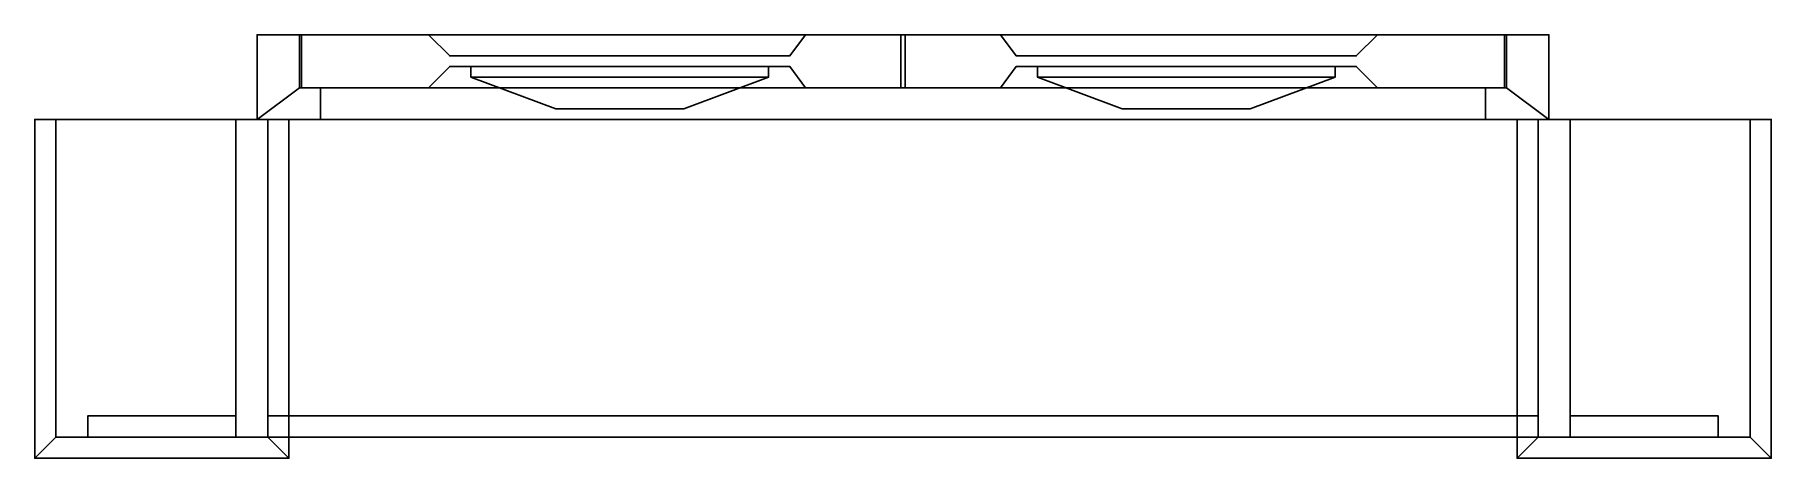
# Model space of a CAD drawing. Extents: x -0.21 to 1.43, y -0.07 to 0.33.
import ezdxf

# ---------------------------------------------------------------- set-up
doc = ezdxf.new("R2010")
doc.units = 0
doc.layers.get('0').update_dxf_attribs({"linetype": 'CONTINUOUS'})

msp = doc.modelspace()

# ---------------------------------------------------------------- meshes
at = {"color": 131}
mesh = msp.add_polyface(dxfattribs=at)
corners = [(0.042, 0.33, 2.158), (0.042, 0.33, 1.11), (0.042, 0.28, 1.11), (0.042, 0.28, 2.158), (0.162, 0.33, 2.038), (0.162, 0.33, 1.11), (0.162, 0.28, 1.11), (0.162, 0.28, 2.038), (0.042, 0.33, 1.01), (0.042, 0.28, 1.01), (0.182, 0.31, 2.018), (0.182, 0.31, 1.13), (0.162, 0.33, 1.01), (0.182, 0.3, 1.13), (0.182, 0.3, 2.018), (0.162, 0.28, 1.01), (0.042, 0.33, 0.77), (0.042, 0.28, 0.77), (0.162, 0.33, 0.77), (0.162, 0.28, 0.77), (0.042, 0.33, 0.67), (0.042, 0.28, 0.67), (0.162, 0.33, 0.67), (0.182, 0.31, 0.99), (0.182, 0.31, 0.79), (0.182, 0.3, 0.79), (0.182, 0.3, 0.99), (0.162, 0.28, 0.67), (0.042, 0.28), (0.042, 0.33), (0.162, 0.33, 0.17), (0.162, 0.28, 0.17), (0.04, 0.33), (0.04, 0.33, 2.16), (0.04, 0.28, 2.16), (0.04, 0.28), (0.06, 0.28, 2.14), (0.06, 0.28), (0, 0.33), (0, 0.33, 2.2), (0, 0.25), (0.06, 0.25, 2.14), (0.06, 0.25), (0, 0.25, 2.2), (0.03, 0.25), (-0.21, 0.25), (-0.19, 0.25, 0.45), (0.01, 0.25, 0.45), (-0.19, 0.25, 2.19), (0.01, 0.25, 2.19), (-0.21, 0.25, 0.45), (0.03, 0.25, 0.45), (-0.19, 0.25, 2.22), (-0.02, 0.25, 2.22), (-0.19, 0.25, 2.39), (-0.02, 0.25, 2.39), (0.01, 0.25, 2.39)]
mesh.append_faces([[corners[k] for k in face] for face in [(0, 1, 2, 3), (4, 5, 1, 0), (3, 2, 6, 7), (1, 8, 9, 2), (10, 11, 5, 4), (5, 12, 8, 1), (13, 14, 7, 6), (2, 9, 15, 6), (8, 16, 17, 9), (12, 18, 16, 8), (19, 15, 9, 17), (16, 20, 21, 17), (18, 22, 20, 16), (23, 24, 18, 12), (25, 26, 15, 19), (27, 19, 17, 21), (28, 21, 20, 29), (29, 20, 22, 30), (31, 27, 21, 28), (32, 33, 34, 35), (35, 34, 36, 37), (38, 39, 33, 32), (32, 35, 40, 38), (37, 36, 41, 42), (42, 40, 35, 37), (40, 43, 39, 38), (42, 41, 43, 40), (44, 45, 46, 47), (46, 48, 49, 47), (50, 46, 45), (51, 44, 47), (52, 53, 49, 48), (54, 55, 53, 52), (55, 56, 49, 53)]], dxfattribs={"color": 131})
mesh = msp.add_polyface(dxfattribs=at)
corners = [(0.608, 0.33, 1.11), (0.608, 0.33, 2.158), (0.608, 0.28, 2.158), (0.608, 0.28, 1.11), (0.518, 0.33, 1.11), (0.518, 0.33, 2.038), (0.608, 0.28, 1.01), (0.608, 0.33, 1.01), (0.518, 0.28, 2.038), (0.518, 0.28, 1.11), (0.503, 0.31, 1.13), (0.503, 0.31, 2.018), (0.518, 0.33, 1.01), (0.608, 0.28, 0.77), (0.608, 0.33, 0.77), (0.518, 0.28, 1.01), (0.503, 0.3, 2.018), (0.503, 0.3, 1.13), (0.518, 0.33, 0.77), (0.608, 0.28, 0.67), (0.608, 0.33, 0.67), (0.518, 0.28, 0.77), (0.503, 0.31, 0.79), (0.503, 0.31, 0.99), (0.518, 0.33, 0.67), (0.608, 0.33), (0.608, 0.28), (0.518, 0.28, 0.67), (0.503, 0.3, 0.99), (0.503, 0.3, 0.79), (0.518, 0.33, 0.17), (0.518, 0.28, 0.17), (0.483, 0.3, 0.97), (0.483, 0.3, 0.81), (0.503, 0.31, 0.19), (0.503, 0.31, 0.65), (0.503, 0.3, 0.65), (0.503, 0.3, 0.19), (0.483, 0.29, 0.97), (0.483, 0.29, 0.81), (0.202, 0.29, 0.97), (0.202, 0.3, 0.97), (0.202, 0.29, 0.81), (0.202, 0.3, 0.81), (0.403, 0.26, 0.89), (0.282, 0.26, 0.89), (1.18, 0.28, 2.16), (0.04, 0.28, 2.16), (0.04, 0.33, 2.16), (1.18, 0.33, 2.16), (1.16, 0.28, 2.14), (0.06, 0.28, 2.14), (0, 0.33, 2.2), (1.22, 0.33, 2.2), (0.01, -0.05, 2.19), (1.21, -0.05, 2.19), (1.21, -0.05, 2.22), (0.01, -0.05, 2.22), (1.21, -0.03, 2.22), (0.01, -0.03, 2.22), (0.01, -0.05, 2.39), (1.21, -0.05, 2.39), (1.21, 0.25, 2.39), (0.01, 0.25, 2.39), (0.01, -0.05, 2.36), (1.21, -0.05, 2.36)]
mesh.append_faces([[corners[k] for k in face] for face in [(0, 1, 2, 3), (1, 0, 4, 5), (3, 6, 7, 0), (8, 9, 3, 2), (10, 11, 5, 4), (12, 4, 0, 7), (6, 13, 14, 7), (6, 3, 9, 15), (16, 17, 9, 8), (18, 12, 7, 14), (13, 19, 20, 14), (15, 21, 13, 6), (22, 23, 12, 18), (14, 20, 24, 18), (25, 20, 19, 26), (21, 27, 19, 13), (28, 29, 21, 15), (30, 24, 20, 25), (26, 19, 27, 31), (32, 33, 29, 28), (34, 35, 24, 30), (36, 37, 31, 27), (38, 39, 33, 32), (40, 38, 32, 41), (39, 42, 43, 33), (44, 39, 38), (45, 44, 38, 40), (42, 39, 44, 45), (46, 47, 48, 49), (50, 51, 47, 46), (49, 48, 52, 53), (54, 55, 56, 57), (57, 56, 58, 59), (60, 61, 62, 63), (64, 65, 61, 60)]], dxfattribs={"color": 131})
mesh = msp.add_polyface(dxfattribs=at)
corners = [(0.612, 0.33, 2.158), (0.612, 0.33, 1.11), (0.612, 0.28, 1.11), (0.612, 0.28, 2.158), (0.702, 0.33, 2.038), (0.702, 0.33, 1.11), (0.612, 0.33, 1.01), (0.612, 0.28, 1.01), (0.702, 0.28, 1.11), (0.702, 0.28, 2.038), (0.717, 0.31, 1.13), (0.717, 0.31, 2.018), (1.038, 0.31, 2.018), (1.038, 0.31, 1.13), (0.702, 0.33, 1.01), (0.612, 0.33, 0.77), (0.612, 0.28, 0.77), (0.702, 0.28, 1.01), (0.717, 0.3, 1.13), (0.717, 0.3, 2.018), (1.038, 0.3, 1.13), (1.038, 0.3, 2.018), (0.702, 0.33, 0.77), (0.612, 0.33, 0.67), (0.612, 0.28, 0.67), (0.702, 0.28, 0.77), (0.717, 0.31, 0.99), (0.717, 0.31, 0.79), (0.702, 0.33, 0.67), (0.612, 0.28), (0.612, 0.33), (0.702, 0.28, 0.67), (0.717, 0.3, 0.79), (0.717, 0.3, 0.99), (0.702, 0.33, 0.17), (0.702, 0.28, 0.17), (0.737, 0.3, 0.81), (0.737, 0.3, 0.97), (0.717, 0.31, 0.65), (0.717, 0.31, 0.19), (0.717, 0.3, 0.19), (0.717, 0.3, 0.65), (1.038, 0.3, 0.79), (1.018, 0.3, 0.81), (0.737, 0.29, 0.81), (0.737, 0.29, 0.97), (0.817, 0.26, 0.89), (0.06, 0.28, 2.14), (1.16, 0.28, 2.14), (1.16, 0.25, 2.14), (0.06, 0.25, 2.14), (1.22, 0.25, 2.2), (1.22, 0.33, 2.2), (0, 0.33, 2.2), (0, 0.25, 2.2), (0.01, -0.05, 2.19), (0.01, 0.25, 2.19), (1.21, 0.25, 2.19), (1.21, -0.05, 2.19), (0.01, 0.25, 2.39), (1.21, 0.25, 2.39), (1.21, -0.03, 2.36), (0.01, -0.03, 2.36), (0.01, -0.03, 2.22), (1.21, -0.03, 2.22), (1.21, -0.05, 2.36), (0.01, -0.05, 2.36)]
mesh.append_faces([[corners[k] for k in face] for face in [(0, 1, 2, 3), (4, 5, 1, 0), (1, 6, 7, 2), (3, 2, 8, 9), (10, 11, 12, 13), (5, 4, 11, 10), (6, 1, 5, 14), (6, 15, 16, 7), (17, 8, 2, 7), (9, 8, 18, 19), (19, 18, 20, 21), (15, 6, 14, 22), (15, 23, 24, 16), (7, 16, 25, 17), (22, 14, 26, 27), (22, 28, 23, 15), (29, 24, 23, 30), (16, 24, 31, 25), (17, 25, 32, 33), (30, 23, 28, 34), (35, 31, 24, 29), (33, 32, 36, 37), (34, 28, 38, 39), (31, 35, 40, 41), (32, 42, 43, 36), (37, 36, 44, 45), (45, 44, 46), (47, 48, 49, 50), (51, 52, 53, 54), (50, 49, 51, 54), (55, 56, 57, 58), (57, 56, 59, 60), (61, 62, 63, 64), (65, 66, 62, 61)]], dxfattribs={"color": 131})
mesh = msp.add_polyface(dxfattribs=at)
corners = [(0.608, 0.33, 2.158), (0.042, 0.33, 2.158), (0.042, 0.28, 2.158), (0.608, 0.28, 2.158), (0.518, 0.33, 2.038), (0.162, 0.33, 2.038), (0.162, 0.28, 2.038), (0.518, 0.28, 2.038), (0.503, 0.31, 2.018), (0.182, 0.31, 2.018), (0.182, 0.3, 2.018), (0.503, 0.3, 2.018), (0.182, 0.31, 1.13), (0.503, 0.31, 1.13), (0.182, 0.3, 1.13), (0.503, 0.3, 1.13), (0.518, 0.33, 1.11), (0.162, 0.33, 1.11), (0.518, 0.33, 1.01), (0.162, 0.33, 1.01), (0.518, 0.28, 1.01), (0.518, 0.28, 1.11), (0.162, 0.28, 1.11), (0.162, 0.28, 1.01), (0.503, 0.31, 0.99), (0.182, 0.31, 0.99), (0.182, 0.3, 0.99), (0.503, 0.3, 0.99), (0.503, 0.31, 0.79), (0.182, 0.31, 0.79), (0.518, 0.33, 0.77), (0.162, 0.33, 0.77), (0.518, 0.33, 0.67), (0.162, 0.33, 0.67), (0.608, 0.28), (0.042, 0.28), (0.042, 0.33), (0.608, 0.33), (0.518, 0.28, 0.67), (0.518, 0.28, 0.77), (0.162, 0.28, 0.77), (0.162, 0.28, 0.67), (0.503, 0.3, 0.79), (0.182, 0.3, 0.79), (0.202, 0.3, 0.97), (0.483, 0.3, 0.97), (0.202, 0.3, 0.81), (0.503, 0.31, 0.65), (0.182, 0.31, 0.65), (0.162, 0.33, 0.17), (0.518, 0.33, 0.17), (0.182, 0.31, 0.19), (0.518, 0.28, 0.17), (0.162, 0.28, 0.17), (0.182, 0.3, 0.65), (0.503, 0.3, 0.65), (0.483, 0.3, 0.81), (0.202, 0.29, 0.81), (0.202, 0.29, 0.97), (0.182, 0.3, 0.19), (0.503, 0.31, 0.19), (0.503, 0.3, 0.19), (0.282, 0.26, 0.89)]
mesh.append_faces([[corners[k] for k in face] for face in [(0, 1, 2, 3), (1, 0, 4, 5), (3, 2, 6, 7), (8, 9, 5, 4), (10, 11, 7, 6), (12, 9, 8, 13), (10, 14, 15, 11), (12, 13, 16, 17), (16, 18, 19, 17), (20, 21, 22, 23), (15, 14, 22, 21), (24, 25, 19, 18), (26, 27, 20, 23), (24, 28, 29, 25), (29, 28, 30, 31), (30, 32, 33, 31), (34, 35, 36, 37), (38, 39, 40, 41), (42, 43, 40, 39), (27, 26, 44, 45), (26, 43, 46, 44), (47, 48, 33, 32), (49, 50, 37, 36), (48, 51, 49, 33), (35, 34, 52, 53), (54, 55, 38, 41), (56, 46, 43, 42), (57, 58, 44, 46), (59, 54, 41, 53), (47, 60, 51, 48), (51, 60, 50, 49), (61, 59, 53, 52), (61, 55, 54, 59), (62, 58, 57)]], dxfattribs={"color": 131})
mesh = msp.add_polyface(dxfattribs=at)
corners = [(1.178, 0.33, 2.158), (0.612, 0.33, 2.158), (0.612, 0.28, 2.158), (1.178, 0.28, 2.158), (1.058, 0.33, 2.038), (0.702, 0.33, 2.038), (0.702, 0.28, 2.038), (1.058, 0.28, 2.038), (1.038, 0.31, 2.018), (0.717, 0.31, 2.018), (0.717, 0.3, 2.018), (1.038, 0.3, 2.018), (1.058, 0.33, 1.11), (1.038, 0.31, 1.13), (0.702, 0.33, 1.11), (0.717, 0.31, 1.13), (1.058, 0.33, 1.01), (0.702, 0.33, 1.01), (1.058, 0.28, 1.01), (1.058, 0.28, 1.11), (0.702, 0.28, 1.11), (0.702, 0.28, 1.01), (1.038, 0.3, 1.13), (0.717, 0.3, 1.13), (1.038, 0.31, 0.99), (0.717, 0.31, 0.99), (0.717, 0.3, 0.99), (1.038, 0.3, 0.99), (1.038, 0.31, 0.79), (0.717, 0.31, 0.79), (1.058, 0.33, 0.77), (0.702, 0.33, 0.77), (1.058, 0.33, 0.67), (0.702, 0.33, 0.67), (0.612, 0.33), (1.178, 0.33), (1.178, 0.28), (0.612, 0.28), (1.058, 0.28, 0.67), (1.058, 0.28, 0.77), (0.702, 0.28, 0.77), (0.702, 0.28, 0.67), (1.038, 0.3, 0.79), (0.717, 0.3, 0.79), (0.737, 0.3, 0.97), (1.018, 0.3, 0.97), (1.018, 0.3, 0.81), (1.038, 0.31, 0.65), (0.717, 0.31, 0.65), (0.702, 0.33, 0.17), (1.058, 0.33, 0.17), (1.058, 0.28, 0.17), (0.702, 0.28, 0.17), (0.717, 0.3, 0.65), (1.038, 0.3, 0.65), (0.737, 0.29, 0.97), (1.018, 0.29, 0.97), (1.018, 0.29, 0.81), (1.038, 0.31, 0.19), (0.717, 0.31, 0.19), (1.038, 0.3, 0.19), (0.717, 0.3, 0.19), (0.737, 0.3, 0.81), (0.737, 0.29, 0.81), (0.817, 0.26, 0.89), (0.938, 0.26, 0.89)]
mesh.append_faces([[corners[k] for k in face] for face in [(0, 1, 2, 3), (4, 5, 1, 0), (6, 7, 3, 2), (5, 4, 8, 9), (7, 6, 10, 11), (4, 12, 13, 8), (12, 14, 15, 13), (12, 16, 17, 14), (18, 19, 20, 21), (20, 19, 22, 23), (17, 16, 24, 25), (18, 21, 26, 27), (24, 28, 29, 25), (30, 31, 29, 28), (30, 32, 33, 31), (34, 35, 36, 37), (38, 39, 40, 41), (40, 39, 42, 43), (44, 45, 27, 26), (45, 46, 42, 27), (33, 32, 47, 48), (35, 34, 49, 50), (51, 52, 37, 36), (38, 41, 53, 54), (45, 44, 55, 56), (46, 45, 56, 57), (47, 58, 59, 48), (50, 49, 59, 58), (52, 51, 60, 61), (60, 54, 53, 61), (62, 46, 57, 63), (56, 55, 64, 65), (57, 56, 65), (65, 64, 63, 57)]], dxfattribs={"color": 131})
mesh = msp.add_polyface(dxfattribs=at)
corners = [(1.178, 0.28, 2.158), (1.178, 0.28, 1.11), (1.178, 0.33, 1.11), (1.178, 0.33, 2.158), (1.058, 0.33, 1.11), (1.058, 0.33, 2.038), (1.058, 0.28, 2.038), (1.058, 0.28, 1.11), (1.178, 0.28, 1.01), (1.178, 0.33, 1.01), (1.058, 0.33, 1.01), (1.038, 0.3, 2.018), (1.038, 0.3, 1.13), (1.058, 0.28, 1.01), (1.178, 0.28, 0.77), (1.178, 0.33, 0.77), (1.058, 0.33, 0.77), (1.058, 0.28, 0.77), (1.178, 0.28, 0.67), (1.178, 0.33, 0.67), (1.058, 0.33, 0.67), (1.038, 0.31, 0.79), (1.038, 0.31, 0.99), (1.038, 0.3, 0.99), (1.038, 0.3, 0.79), (1.058, 0.28, 0.67), (1.178, 0.33), (1.178, 0.28), (1.058, 0.33, 0.17), (1.058, 0.28, 0.17), (1.038, 0.31, 0.19), (1.038, 0.31, 0.65), (1.038, 0.3, 0.65), (1.038, 0.3, 0.19), (1.18, 0.33), (1.18, 0.33, 2.16), (1.22, 0.33, 2.2), (1.22, 0.33), (1.18, 0.28), (1.18, 0.28, 2.16), (1.22, 0.25, 2.2), (1.22, 0.25), (1.16, 0.28), (1.16, 0.28, 2.14), (1.16, 0.25, 2.14), (1.16, 0.25), (1.24, 0.25, 2.22), (1.21, 0.25, 2.19), (1.21, 0.25, 2.39), (1.24, 0.25, 2.39), (1.21, 0.25, 0.45), (1.41, 0.25, 2.19), (1.41, 0.25, 0.45), (1.41, 0.25, 2.22), (1.41, 0.25, 2.39), (1.43, 0.25), (1.19, 0.25), (1.19, 0.25, 0.45), (1.43, 0.25, 0.45)]
mesh.append_faces([[corners[k] for k in face] for face in [(0, 1, 2, 3), (3, 2, 4, 5), (6, 7, 1, 0), (1, 8, 9, 2), (2, 9, 10, 4), (7, 6, 11, 12), (7, 13, 8, 1), (8, 14, 15, 9), (9, 15, 16, 10), (14, 8, 13, 17), (14, 18, 19, 15), (15, 19, 20, 16), (10, 16, 21, 22), (17, 13, 23, 24), (18, 14, 17, 25), (26, 19, 18, 27), (28, 20, 19, 26), (27, 18, 25, 29), (20, 28, 30, 31), (29, 25, 32, 33), (34, 35, 36, 37), (38, 39, 35, 34), (37, 36, 40, 41), (37, 41, 38, 34), (42, 43, 39, 38), (41, 40, 44, 45), (42, 38, 41, 45), (45, 44, 43, 42), (46, 47, 48, 49), (50, 47, 51, 52), (51, 47, 46, 53), (54, 53, 46, 49), (55, 56, 50, 52), (57, 50, 56), (58, 55, 52)]], dxfattribs={"color": 131})
mesh = msp.add_polyface(dxfattribs=at)
corners = [(-0.02, -0.05, 0.48), (-0.16, -0.05, 0.48), (-0.19, -0.05, 0.45), (0.01, -0.05, 0.45), (-0.02, -0.03, 0.48), (-0.16, -0.03, 0.48), (-0.16, -0.05, 2.19), (-0.19, -0.05, 2.19), (-0.21, -0.07, 0.45), (0.03, -0.07, 0.45), (0.01, -0.05, 2.19), (-0.02, -0.05, 2.19), (-0.02, -0.03, 2.19), (-0.16, -0.03, 2.19), (-0.19, -0.05, 2.22), (-0.16, -0.05, 2.22), (-0.19, 0.25, 2.19), (-0.19, 0.25, 0.45), (-0.21, 0.25, 0.45), (-0.21, -0.07), (0.03, -0.07), (0.01, 0.25, 0.45), (0.03, 0.25, 0.45), (0.01, 0.25, 2.19), (-0.02, -0.05, 2.22), (0.01, -0.05, 2.22), (-0.19, 0.25, 2.22), (-0.19, -0.05, 2.39), (-0.16, -0.05, 2.36), (-0.21, 0.25), (0.03, 0.25), (0.01, -0.05, 2.36), (-0.02, -0.05, 2.36), (-0.19, 0.25, 2.39), (-0.02, -0.03, 2.22), (-0.16, -0.03, 2.22), (-0.16, -0.03, 2.36), (-0.02, -0.05, 2.39), (0.01, -0.03, 2.22), (0.01, -0.03, 2.36), (0.01, -0.05, 2.39), (-0.02, -0.03, 2.36), (-0.02, 0.25, 2.39), (0.01, 0.25, 2.39)]
mesh.append_faces([[corners[k] for k in face] for face in [(0, 1, 2, 3), (1, 0, 4, 5), (1, 6, 7, 2), (3, 2, 8, 9), (3, 10, 11, 0), (0, 11, 12, 4), (5, 4, 12, 13), (6, 1, 5, 13), (14, 7, 6, 15), (2, 7, 16, 17), (2, 17, 18, 8), (19, 20, 9, 8), (21, 3, 9, 22), (10, 3, 21, 23), (24, 11, 10, 25), (11, 6, 13, 12), (26, 16, 7, 14), (6, 11, 24, 15), (27, 14, 15, 28), (19, 8, 18, 29), (29, 30, 20, 19), (22, 9, 20, 30), (25, 31, 32, 24), (33, 26, 14, 27), (15, 24, 34, 35), (28, 15, 35, 36), (28, 32, 37, 27), (31, 25, 38, 39), (32, 31, 40, 37), (24, 32, 41, 34), (27, 37, 42, 33), (35, 34, 41, 36), (32, 28, 36, 41), (37, 40, 43, 42)]], dxfattribs={"color": 131})
mesh = msp.add_polyface(dxfattribs=at)
corners = [(1.21, 0.25, 2.19), (1.21, 0.25, 0.45), (1.21, -0.05, 0.45), (1.21, -0.05, 2.19), (1.24, -0.05, 2.19), (1.24, -0.05, 2.22), (1.21, -0.05, 2.22), (1.19, 0.25, 0.45), (1.19, -0.07, 0.45), (1.24, -0.05, 0.48), (1.38, -0.05, 2.19), (1.38, -0.05, 2.22), (1.21, -0.05, 2.36), (1.24, -0.05, 2.36), (1.21, -0.03, 2.36), (1.21, -0.03, 2.22), (1.24, 0.25, 2.39), (1.21, 0.25, 2.39), (1.21, -0.05, 2.39), (1.24, -0.05, 2.39), (1.41, 0.25, 0.45), (1.41, 0.25, 2.19), (1.41, -0.05, 2.19), (1.41, -0.05, 0.45), (1.19, -0.07), (1.19, 0.25), (1.43, -0.07, 0.45), (1.24, -0.03, 0.48), (1.24, -0.03, 2.19), (1.38, -0.05, 0.48), (1.38, -0.03, 2.19), (1.41, -0.05, 2.22), (1.38, -0.03, 2.22), (1.24, -0.03, 2.22), (1.24, -0.03, 2.36), (1.41, 0.25, 2.39), (1.41, -0.05, 2.39), (1.41, 0.25, 2.22), (1.43, 0.25, 0.45), (1.43, 0.25), (1.43, -0.07), (1.38, -0.03, 0.48), (1.38, -0.05, 2.36), (1.38, -0.03, 2.36)]
mesh.append_faces([[corners[k] for k in face] for face in [(0, 1, 2, 3), (3, 4, 5, 6), (2, 1, 7, 8), (9, 4, 3, 2), (4, 10, 11, 5), (12, 6, 5, 13), (6, 12, 14, 15), (16, 17, 18, 19), (20, 21, 22, 23), (24, 8, 7, 25), (23, 2, 8, 26), (4, 9, 27, 28), (29, 9, 2, 23), (10, 4, 28, 30), (11, 10, 22, 31), (5, 11, 32, 33), (13, 5, 33, 34), (12, 13, 19, 18), (35, 16, 19, 36), (31, 22, 21, 37), (36, 31, 37, 35), (23, 22, 10, 29), (20, 23, 26, 38), (25, 39, 40, 24), (24, 40, 26, 8), (9, 29, 41, 27), (30, 28, 27, 41), (29, 10, 30, 41), (42, 11, 31, 36), (11, 42, 43, 32), (33, 32, 43, 34), (42, 13, 34, 43), (36, 19, 13, 42), (39, 38, 26, 40)]], dxfattribs={"color": 131})

doc.saveas('drawing.dxf')
